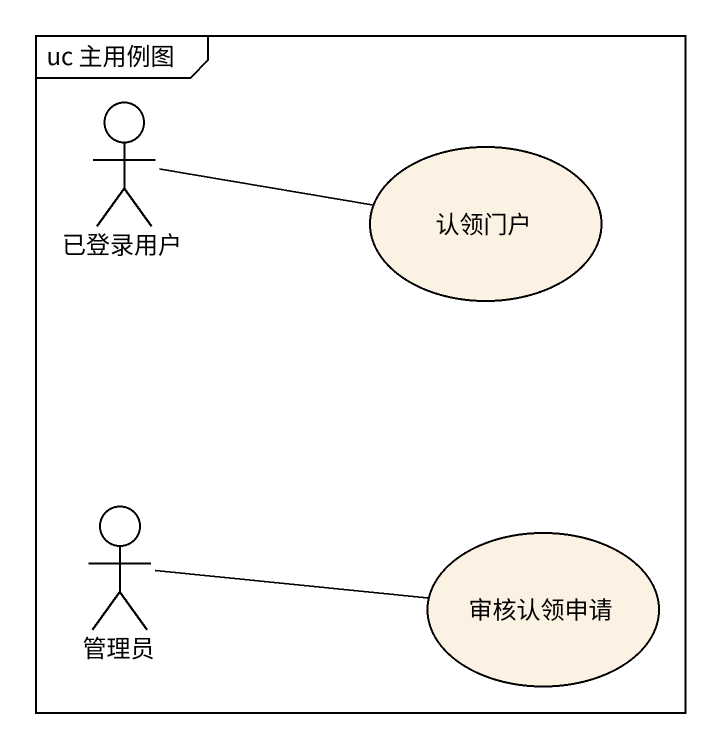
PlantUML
@startuml
mainframe uc 主用例图
actor 已登录用户
usecase 认领门户
actor 管理员
usecase 审核认领申请
已登录用户 -right- 认领门户
管理员 -right- 审核认领申请
@enduml
